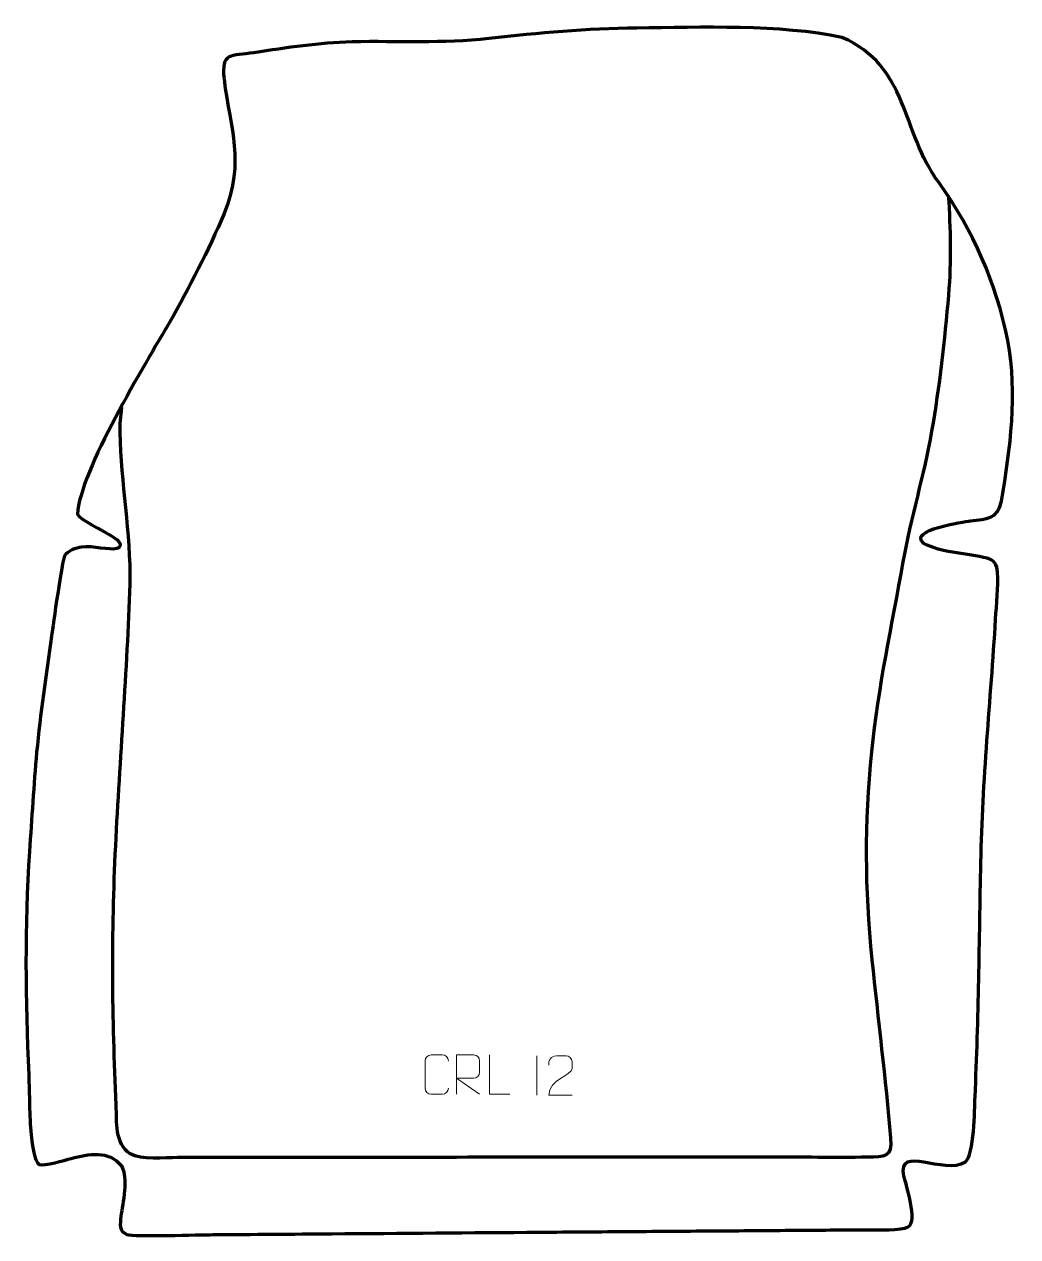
# Model space of a CAD drawing. Header units: millimetres. Extents: x 1103 to 1735, y 77 to 848.
import ezdxf

# ---------------------------------------------------------------- set-up
doc = ezdxf.new("R2010")
doc.units = ezdxf.units.MM
doc.header["$MEASUREMENT"] = 0
doc.layers.add('layer 1', color=7, linetype='Continuous')
doc.layers.add('layer 2', color=7, linetype='Continuous')

msp = doc.modelspace()

# ---------------------------------------------------------------- linework, layer by layer
at = {"layer": 'layer 1', "color": 142, "lineweight": 158}
msp.add_open_spline([(1690.6748, 739.6514), (1692.0295, 717.1428), (1692.5816, 698.6209), (1690.7698, 676.0259), (1690.7698, 676.0259), (1688.3551, 647.486), (1684.9817, 617.6044), (1680.071, 589.4002), (1680.071, 589.4002), (1675.2323, 561.6098), (1666.8013, 534.2324), (1661.7808, 506.2478), (1661.7808, 506.2478), (1654.6041, 465.8842), (1645.9771, 426.3662), (1641.7857, 385.475), (1641.7857, 385.475), (1637.2728, 338.914), (1637.3714, 299.7024), (1642.1137, 253.1634), (1642.1137, 253.1634), (1646.0309, 215.339), (1650.6872, 177.5757), (1654.0049, 139.6919), (1654.0049, 139.6919), (1655.1013, 127.173), (1650.1478, 127.6306), (1639.4082, 127.4657), (1639.4082, 127.4657), (1618.3732, 127.1618), (1597.0355, 127.5451), (1575.9488, 127.5312), (1575.9488, 127.5312), (1569.5913, 127.527), (1563.2337, 127.5228), (1556.8761, 127.5187), (1556.8761, 127.5187), (1526.0417, 127.4984), (1495.2075, 127.4782), (1464.3731, 127.458), (1464.3731, 127.458), (1425.9096, 127.4328), (1387.4463, 127.4076), (1348.9828, 127.3823), (1348.9828, 127.3823), (1343.261, 127.3787), (1337.5391, 127.3749), (1331.8173, 127.3711), (1331.8173, 127.3711), (1312.7445, 127.3586), (1293.6717, 127.3461), (1274.599, 127.3336), (1274.599, 127.3336), (1249.8987, 127.3174), (1225.0107, 127.5161), (1200.3344, 127.2785), (1200.3344, 127.2785), (1192.397, 127.2021), (1176.9263, 125.5907), (1170.2671, 129.5553), (1170.2671, 129.5553), (1160.1465, 136.618), (1161.8178, 149.5697), (1161.2889, 160.6846), (1161.2889, 160.6846), (1158.7405, 216.3863), (1158.1814, 269.7917), (1160.9669, 325.5234), (1160.9669, 325.5234), (1163.7692, 381.0265), (1168.3423, 436.805), (1170.1666, 492.2879), (1170.1666, 492.2879), (1170.7728, 524.9297), (1164.3317, 556.3782), (1163.7828, 588.5025), (1163.7828, 588.5025), (1163.6869, 594.1131), (1164.1032, 598.8889), (1164.9373, 604.4253)], degree=3, knots=[0, 0, 0, 0, 0.04761905, 0.04761905, 0.04761905, 0.04761905, 0.0952381, 0.0952381, 0.0952381, 0.0952381, 0.14285714, 0.14285714, 0.14285714, 0.14285714, 0.19047619, 0.19047619, 0.19047619, 0.19047619, 0.23809524, 0.23809524, 0.23809524, 0.23809524, 0.28571429, 0.28571429, 0.28571429, 0.28571429, 0.33333333, 0.33333333, 0.33333333, 0.33333333, 0.38095238, 0.38095238, 0.38095238, 0.38095238, 0.42857143, 0.42857143, 0.42857143, 0.42857143, 0.47619048, 0.47619048, 0.47619048, 0.47619048, 0.52380952, 0.52380952, 0.52380952, 0.52380952, 0.57142857, 0.57142857, 0.57142857, 0.57142857, 0.61904762, 0.61904762, 0.61904762, 0.61904762, 0.66666667, 0.66666667, 0.66666667, 0.66666667, 0.71428571, 0.71428571, 0.71428571, 0.71428571, 0.76190476, 0.76190476, 0.76190476, 0.76190476, 0.80952381, 0.80952381, 0.80952381, 0.80952381, 0.85714286, 0.85714286, 0.85714286, 0.85714286, 0.9047619, 0.9047619, 0.9047619, 0.9047619, 1, 1, 1, 1], dxfattribs=at)
at = {"layer": 'layer 2', "color": 242, "lineweight": 158}
msp.add_open_spline([(1311.4224, 837.2013), (1340.975, 837.653), (1368.7719, 835.9824), (1398.4094, 839.2741), (1398.4094, 839.2741), (1430.4788, 842.8421), (1460.2666, 845.6069), (1492.621, 845.8931), (1492.621, 845.8931), (1533.117, 846.3076), (1583.7551, 848.3456), (1623.0264, 839.9232), (1623.0264, 839.9232), (1665.5856, 821.7246), (1660.2481, 780.618), (1684.8295, 747.3815), (1684.8295, 747.3815), (1706.7722, 716.7163), (1721.0028, 684.0742), (1728.5274, 647.0983), (1728.5274, 647.0983), (1734.858, 612.8592), (1730.2051, 578.7906), (1724.4486, 544.8432), (1724.4486, 544.8432), (1721.5364, 532.7777), (1715.7263, 533.9348), (1704.7106, 532.3657), (1704.7106, 532.3657), (1700.8534, 531.8196), (1664.1527, 526.5374), (1675.1629, 518.0658), (1675.1629, 518.0658), (1686.0724, 511.7782), (1703.1416, 511.8392), (1715.3469, 508.545), (1715.3469, 508.545), (1720.3578, 507.1926), (1721.5275, 504.8322), (1722.0062, 499.4545), (1722.0062, 499.4545), (1722.5251, 490.6435), (1721.3291, 478.9895), (1720.7961, 469.9095), (1720.7961, 469.9095), (1717.6378, 417.9901), (1712.3678, 367.1509), (1711.38, 314.9949), (1711.38, 314.9949), (1710.4553, 265.1517), (1709.9667, 215.7183), (1707.6791, 165.8826), (1707.6791, 165.8826), (1707.3614, 157.9703), (1707.2634, 128.9916), (1701.5474, 124.481), (1701.5474, 124.481), (1687.6725, 115.8546), (1658.0782, 136.3198), (1662.4576, 115.4097), (1662.4576, 115.4097), (1663.85, 109.3973), (1671.494, 86.8923), (1665.1562, 83.1674), (1665.1562, 83.1674), (1660.9045, 80.6685), (1645.4095, 81.4091), (1639.6046, 81.3646), (1639.6046, 81.3646), (1625.3073, 81.2552), (1611.0099, 81.1481), (1596.7126, 81.0402), (1596.7126, 81.0402), (1579.2385, 80.9085), (1561.7644, 80.7766), (1544.2904, 80.6449), (1544.2904, 80.6449), (1525.5454, 80.5036), (1506.8005, 80.3622), (1488.0555, 80.2209), (1488.0555, 80.2209), (1468.9929, 80.0771), (1449.9303, 79.9334), (1430.8677, 79.7897), (1430.8677, 79.7897), (1386.7058, 79.4567), (1342.544, 79.1237), (1298.3823, 78.7907), (1298.3823, 78.7907), (1273.2832, 78.6015), (1248.184, 78.4122), (1223.0849, 78.2229), (1223.0849, 78.2229), (1214.9186, 78.1324), (1172.2766, 76.8745), (1168.0974, 78.3302), (1168.0974, 78.3302), (1162.747, 80.6795), (1163.799, 84.7302), (1164.3074, 89.7798), (1164.3074, 89.7798), (1165.3512, 98.2603), (1169.239, 114.5057), (1164.6284, 121.8968), (1164.6284, 121.8968), (1156.5371, 132.2739), (1143.796, 129.4869), (1132.5954, 126.6885), (1132.5954, 126.6885), (1128.7636, 125.6612), (1115.37, 121.5503), (1112.2675, 122.8314), (1112.2675, 122.8314), (1109.2512, 124.0768), (1107.4621, 138.6566), (1107.1723, 141.7083), (1107.1723, 141.7083), (1106.0012, 154.0396), (1106.173, 167.431), (1105.6576, 179.9751), (1105.6576, 179.9751), (1103.6835, 228.0142), (1102.8033, 273.9248), (1106.1234, 321.9834), (1106.1234, 321.9834), (1107.569, 342.9081), (1108.8221, 364.3187), (1110.698, 385.1676), (1110.698, 385.1676), (1112.9185, 409.5306), (1116.7495, 434.6815), (1120.1428, 458.9742), (1120.1428, 458.9742), (1121.0839, 465.6776), (1126.9151, 507.6545), (1128.5007, 510.2125), (1128.5007, 510.2125), (1130.2967, 513.1098), (1135.909, 515.2298), (1139.2208, 515.6851), (1139.2208, 515.6851), (1146.2967, 516.658), (1157.1516, 513.4483), (1161.5791, 514.7369), (1161.5791, 514.7369), (1162.3058, 514.9485), (1162.5782, 515.1229), (1163.2037, 515.513), (1163.2037, 515.513), (1166.2514, 518.3036), (1158.7235, 522.5083), (1156.8859, 523.6474), (1156.8859, 523.6474), (1152.9777, 526.0029), (1138.1982, 533.3375), (1136.6976, 536.6354), (1136.6976, 536.6354), (1137.7958, 563.714), (1180.3195, 632.9385), (1195.1068, 658.519), (1195.1068, 658.519), (1207.8001, 680.7934), (1219.7947, 704.4173), (1230.0257, 727.9252), (1230.0257, 727.9252), (1243.2786, 762.6074), (1233.9349, 779.6182), (1229.915, 813.5341), (1229.915, 813.5341), (1227.874, 830.7545), (1234.5023, 828.0614), (1248.9101, 830.248), (1248.9101, 830.248), (1270.0576, 833.4576), (1289.9486, 836.5201), (1311.4224, 837.2013)], degree=3, knots=[0, 0, 0, 0, 0.02222222, 0.02222222, 0.02222222, 0.02222222, 0.04444444, 0.04444444, 0.04444444, 0.04444444, 0.06666667, 0.06666667, 0.06666667, 0.06666667, 0.08888889, 0.08888889, 0.08888889, 0.08888889, 0.11111111, 0.11111111, 0.11111111, 0.11111111, 0.13333333, 0.13333333, 0.13333333, 0.13333333, 0.15555556, 0.15555556, 0.15555556, 0.15555556, 0.17777778, 0.17777778, 0.17777778, 0.17777778, 0.2, 0.2, 0.2, 0.2, 0.22222222, 0.22222222, 0.22222222, 0.22222222, 0.24444444, 0.24444444, 0.24444444, 0.24444444, 0.26666667, 0.26666667, 0.26666667, 0.26666667, 0.28888889, 0.28888889, 0.28888889, 0.28888889, 0.31111111, 0.31111111, 0.31111111, 0.31111111, 0.33333333, 0.33333333, 0.33333333, 0.33333333, 0.35555556, 0.35555556, 0.35555556, 0.35555556, 0.37777778, 0.37777778, 0.37777778, 0.37777778, 0.4, 0.4, 0.4, 0.4, 0.42222222, 0.42222222, 0.42222222, 0.42222222, 0.44444444, 0.44444444, 0.44444444, 0.44444444, 0.46666667, 0.46666667, 0.46666667, 0.46666667, 0.48888889, 0.48888889, 0.48888889, 0.48888889, 0.51111111, 0.51111111, 0.51111111, 0.51111111, 0.53333333, 0.53333333, 0.53333333, 0.53333333, 0.55555556, 0.55555556, 0.55555556, 0.55555556, 0.57777778, 0.57777778, 0.57777778, 0.57777778, 0.6, 0.6, 0.6, 0.6, 0.62222222, 0.62222222, 0.62222222, 0.62222222, 0.64444444, 0.64444444, 0.64444444, 0.64444444, 0.66666667, 0.66666667, 0.66666667, 0.66666667, 0.68888889, 0.68888889, 0.68888889, 0.68888889, 0.71111111, 0.71111111, 0.71111111, 0.71111111, 0.73333333, 0.73333333, 0.73333333, 0.73333333, 0.75555556, 0.75555556, 0.75555556, 0.75555556, 0.77777778, 0.77777778, 0.77777778, 0.77777778, 0.8, 0.8, 0.8, 0.8, 0.82222222, 0.82222222, 0.82222222, 0.82222222, 0.84444444, 0.84444444, 0.84444444, 0.84444444, 0.86666667, 0.86666667, 0.86666667, 0.86666667, 0.88888889, 0.88888889, 0.88888889, 0.88888889, 0.91111111, 0.91111111, 0.91111111, 0.91111111, 0.93333333, 0.93333333, 0.93333333, 0.93333333, 0.95555556, 0.95555556, 0.95555556, 0.95555556, 1, 1, 1, 1], dxfattribs=at)
at = {"layer": 'layer 2', "color": 250, "lineweight": 9}
for points, knots in [([(1372.6209, 171.4229), (1372.4811, 169.0995), (1370.8039, 167.6199), (1368.6562, 167.6091), (1368.6562, 167.6091), (1366.3243, 167.6095), (1363.9924, 167.6095), (1361.6609, 167.6091), (1361.6609, 167.6091), (1359.7359, 167.5037), (1357.7638, 169.3882), (1357.775, 171.4055), (1357.775, 171.4055), (1357.7754, 177.1756), (1357.7754, 182.9453), (1357.775, 188.7146), (1357.775, 188.7146), (1357.7792, 190.8527), (1359.5259, 192.5719), (1361.6783, 192.5584), (1361.6783, 192.5584), (1364.004, 192.5584), (1366.3301, 192.5584), (1368.6562, 192.5584), (1368.6562, 192.5584), (1370.6028, 192.5939), (1372.5942, 191.1024), (1372.6209, 188.6648)], [0, 0, 0, 0, 0.125, 0.125, 0.125, 0.125, 0.25, 0.25, 0.25, 0.25, 0.375, 0.375, 0.375, 0.375, 0.5, 0.5, 0.5, 0.5, 0.625, 0.625, 0.625, 0.625, 0.75, 0.75, 0.75, 0.75, 1, 1, 1, 1]), ([(1377.8659, 167.6052), (1377.8659, 167.6052), (1377.8659, 192.5587), (1377.8659, 192.5587), (1377.8659, 192.5587), (1381.4607, 192.5587), (1385.0562, 192.5587), (1388.6514, 192.5587), (1388.6514, 192.5587), (1390.9767, 192.521), (1392.534, 191.031), (1392.5299, 188.6646), (1392.5299, 188.6646), (1392.5295, 186.6291), (1392.5295, 183.5697), (1392.5299, 181.5337), (1392.5299, 181.5337), (1392.5234, 179.6582), (1390.7111, 177.7164), (1388.7016, 177.6973), (1388.7016, 177.6973), (1388.7016, 177.6973), (1377.8659, 177.6973), (1377.8659, 177.6973), (1377.8659, 177.6973), (1377.8659, 177.6973), (1392.5206, 167.6052), (1392.5206, 167.6052)], [0, 0, 0, 0, 0.125, 0.125, 0.125, 0.125, 0.25, 0.25, 0.25, 0.25, 0.375, 0.375, 0.375, 0.375, 0.5, 0.5, 0.5, 0.5, 0.625, 0.625, 0.625, 0.625, 0.75, 0.75, 0.75, 0.75, 1, 1, 1, 1]), ([(1411.6725, 167.6051), (1411.6725, 167.6051), (1398.7234, 167.6051), (1398.7234, 167.6051), (1398.7234, 167.6051), (1398.7234, 167.6051), (1398.7234, 192.5587), (1398.7234, 192.5587)], [0, 0, 0, 0, 0.33333333, 0.33333333, 0.33333333, 0.33333333, 1, 1, 1, 1]), ([(1451.3717, 167.0372), (1446.4573, 167.0375), (1441.5429, 167.0375), (1436.6288, 167.0372), (1436.6288, 167.0372), (1436.6288, 176.9695), (1451.2798, 179.6107), (1451.3717, 183.921), (1451.3717, 183.921), (1451.3714, 185.3451), (1451.3714, 186.7688), (1451.3717, 188.1921), (1451.3717, 188.1921), (1451.3548, 190.2692), (1449.232, 191.994), (1447.561, 192.0113), (1447.561, 192.0113), (1445.4878, 192.0109), (1443.4149, 192.0109), (1441.3425, 192.0113), (1441.3425, 192.0113), (1439.5204, 192.0278), (1436.6957, 190.2357), (1436.6288, 188.1421), (1436.6288, 188.1421), (1436.6288, 188.1421), (1436.6288, 186.0873), (1436.6288, 186.0873)], [0, 0, 0, 0, 0.125, 0.125, 0.125, 0.125, 0.25, 0.25, 0.25, 0.25, 0.375, 0.375, 0.375, 0.375, 0.5, 0.5, 0.5, 0.5, 0.625, 0.625, 0.625, 0.625, 0.75, 0.75, 0.75, 0.75, 1, 1, 1, 1])]:
    msp.add_open_spline(points, degree=3, knots=knots, dxfattribs=at)
msp.add_open_spline([(1428.863, 192.0113), (1428.863, 192.0113), (1428.863, 167.0372), (1428.863, 167.0372)], degree=3, dxfattribs=at)

doc.saveas('drawing.dxf')
